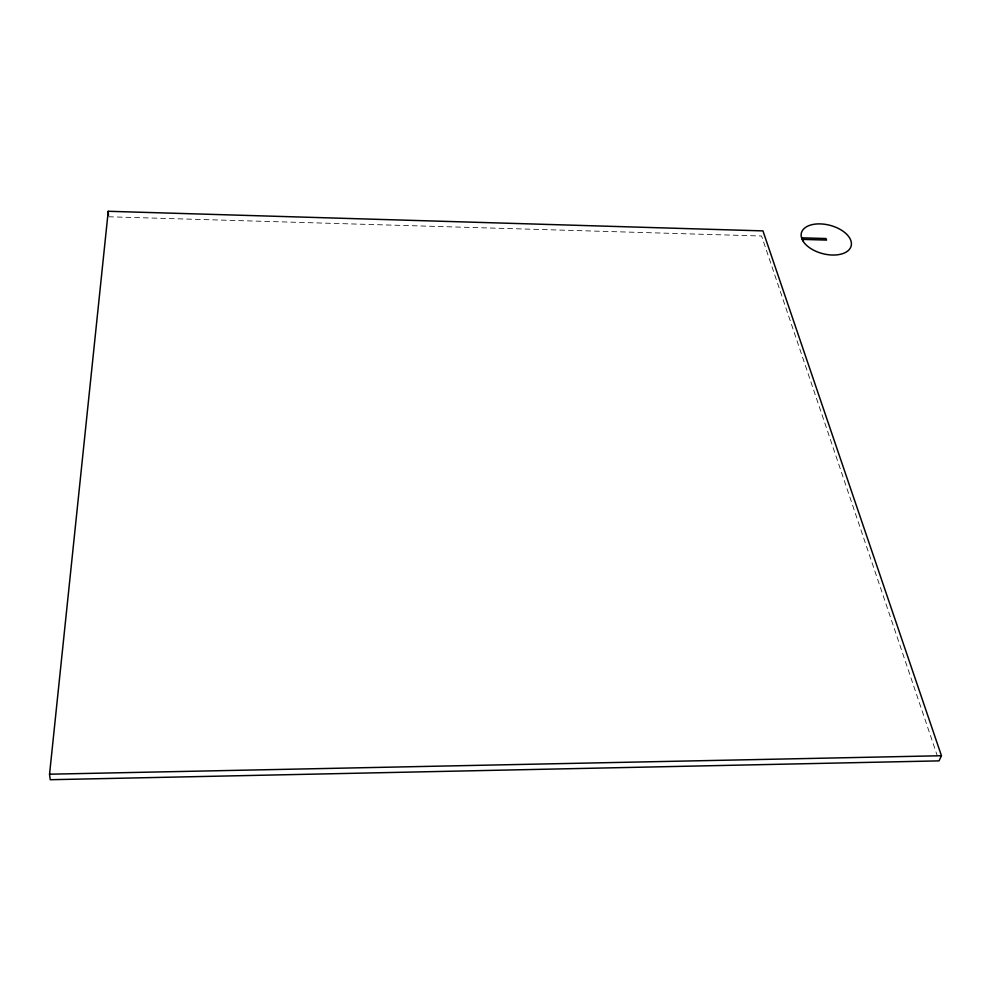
<?xml version="1.0" encoding="UTF-8"?>
<svg xmlns="http://www.w3.org/2000/svg" width="991" height="991" viewBox="0 0 991 991"><rect width="100%" height="100%" fill="white"/><g stroke="black" fill="none" stroke-linecap="round" stroke-linejoin="round"><path stroke-width="0.74" stroke-dasharray="4.96 3.72" d="M108.564 216.769L761.583 236.019L937.028 755.006"/><path stroke-width="1.49" d="M49.55 774.206L108.242 211.281L762.934 230.891L941.45 755.737L939.01 760.877L50.219 779.719L49.55 774.206L941.45 755.737M801.57 237.815L825.986 238.534L826.581 240.082L802.14 239.376M108.242 211.281L108.477 215.394M802.722 240.627L801.236 236.564A25.729 14.63 14.7 0 1 834.682 226.828A25.729 14.63 14.7 0 1 844.245 253.052A25.729 14.63 14.7 0 1 802.722 240.627"/></g></svg>
